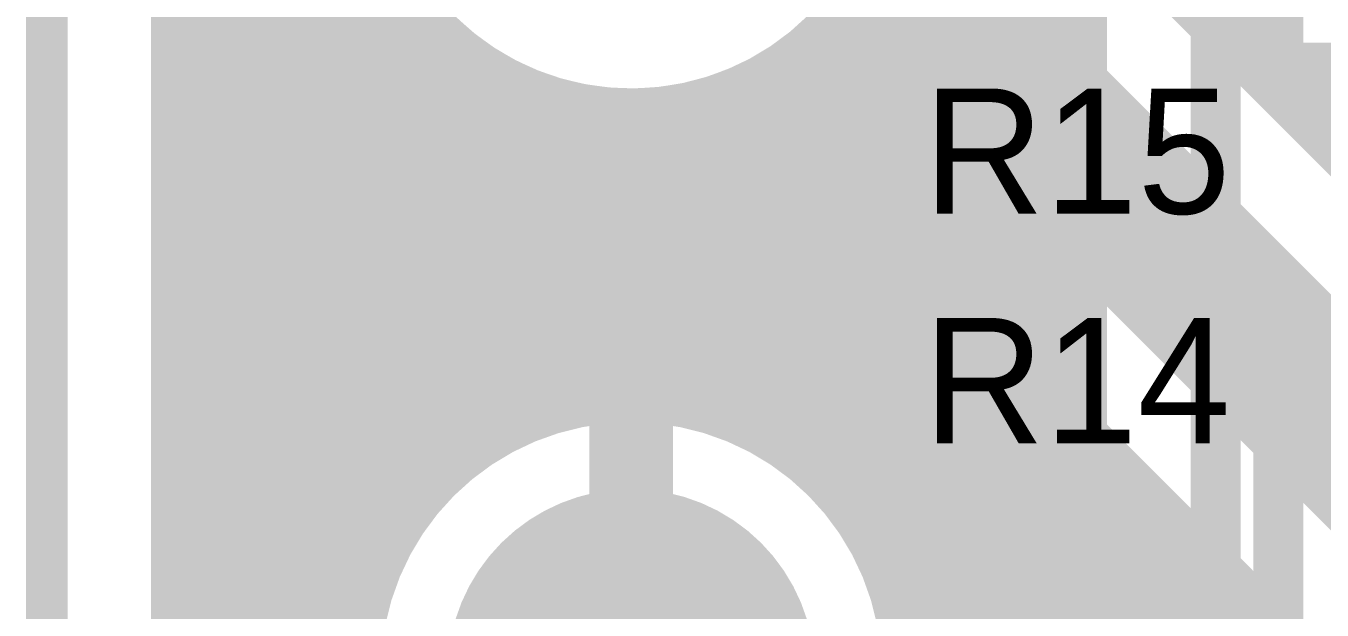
# Model space of a CAD drawing. Header units: millimetres. Extents: x 1.9 to 5.81, y 3 to 5.61.
# Drawn here: x 1.895 to 2.2055, y 3.515 to 3.655 of the extents above; entities that cross this region are included whole.
import ezdxf

# ---------------------------------------------------------------- set-up
doc = ezdxf.new("R2010")
doc.units = ezdxf.units.MM
doc.header["$MEASUREMENT"] = 0
for name, color, linetype in [('BottomLayer', 5, 'Continuous'), ('BottomSolder', 6, 'Continuous'), ('KeepOutLayer', 6, 'Continuous'), ('MultiLayer', 9, 'Continuous'), ('TopLayer', 1, 'Continuous'), ('TopOverlay', 2, 'Continuous'), ('TopSolder', 216, 'Continuous')]:
    doc.layers.add(name, color=color, linetype=linetype)

msp = doc.modelspace()

# ---------------------------------------------------------------- linework, layer by layer
at = {"layer": 'BottomLayer'}
for points, const_width in [([(1.93, 3.16423), (1.93, 4.71222)], 0.01), ([(1.93, 3.16423), (1.93, 4.71222)], 0.01), ([(1.94, 3.17365), (1.94, 4.70222)], 0.01), ([(1.95, 3.18078), (1.95, 4.69222)], 0.01), ([(1.96, 3.18617), (1.96, 4.68222)], 0.01), ([(1.97, 3.19014), (1.97, 4.67222)], 0.01), ([(2.14, 3.03), (2.14, 4.66222)], 0.01), ([(2.13, 3.03), (2.13, 4.6539)], 0.01), ([(2.12, 3.03), (2.12, 4.64877)], 0.01), ([(2.11, 3.03), (2.11, 4.64592)], 0.01), ([(2.18, 3.44), (2.18, 4.45)], 0.012), ([(2.149, 3.44), (2.149, 4.45)], 0.01), ([(1.98, 3.525), (1.98, 3.675)], 0.01), ([(2.1, 3.525), (2.1, 3.675)], 0.01), ([(1.93, 3.66), (1.98877, 3.66)], 0.01), ([(2.09123, 3.66), (2.149, 3.66)], 0.01), ([(1.99, 3.54153), (1.99, 3.65847)], 0.01), ([(2.09, 3.54153), (2.09, 3.65847)], 0.01), ([(1.93, 3.65), (1.99847, 3.65)], 0.01), ([(2.08153, 3.65), (2.149, 3.65)], 0.01), ([(2, 3.55123), (2, 3.64877)], 0.01), ([(2.08, 3.55123), (2.08, 3.64877)], 0.01), ([(2.01, 3.55766), (2.01, 3.64234)], 0.01), ([(2.07, 3.55766), (2.07, 3.64234)], 0.01), ([(1.93, 3.64), (2.015, 3.64)], 0.01), ([(2.02, 3.56185), (2.02, 3.63815)], 0.01), ([(2.06, 3.56185), (2.06, 3.63815)], 0.01), ([(2.065, 3.64), (2.149, 3.64)], 0.01), ([(2.03, 3.56423), (2.03, 3.63577)], 0.01), ([(2.04, 3.565), (2.04, 3.635)], 0.01), ([(2.05, 3.56423), (2.05, 3.63577)], 0.01), ([(1.93, 3.63), (2.149, 3.63)], 0.01), ([(1.93, 3.62), (2.149, 3.62)], 0.01), ([(1.93, 3.61), (2.149, 3.61)], 0.01), ([(1.93, 3.6), (2.149, 3.6)], 0.01), ([(1.93, 3.59), (2.149, 3.59)], 0.01), ([(1.93, 3.58), (2.149, 3.58)], 0.01), ([(1.93, 3.57), (2.149, 3.57)], 0.01), ([(2.04, 3.5), (2.04, 3.56)], 0.02), ([(1.93, 3.56), (2.015, 3.56)], 0.01), ([(2.065, 3.56), (2.149, 3.56)], 0.01), ([(1.93, 3.55), (1.99847, 3.55)], 0.01), ([(2.08153, 3.55), (2.149, 3.55)], 0.01), ([(1.93, 3.54), (1.98877, 3.54)], 0.01), ([(2.09123, 3.54), (2.149, 3.54)], 0.01), ([(1.93, 3.53), (1.98234, 3.53)], 0.01), ([(2.09766, 3.53), (2.149, 3.53)], 0.01), ([(1.93, 3.52), (1.97815, 3.52)], 0.01), ([(2.10185, 3.52), (2.149, 3.52)], 0.01), ([(1.93, 3.51), (1.97577, 3.51)], 0.01), ([(2.10423, 3.51), (2.149, 3.51)], 0.01)]:
    msp.add_lwpolyline(points, dxfattribs=dict(at, const_width=const_width))
for points, const_width in [([(2.105, 3.7, 1), (1.975, 3.7, 1)], 0.01), ([(1.9275, 3.66, 1), (1.9325, 3.66, 1)], 0.005), ([(1.98627, 3.66, 1), (1.99127, 3.66, 1)], 0.005), ([(2.08873, 3.66, 1), (2.09373, 3.66, 1)], 0.005), ([(2.1465, 3.66, 1), (2.1515, 3.66, 1)], 0.005), ([(1.9875, 3.65847, 1), (1.9925, 3.65847, 1)], 0.005), ([(2.0875, 3.65847, 1), (2.0925, 3.65847, 1)], 0.005), ([(1.9275, 3.65, 1), (1.9325, 3.65, 1)], 0.005), ([(1.99597, 3.65, 1), (2.00097, 3.65, 1)], 0.005), ([(2.07903, 3.65, 1), (2.08403, 3.65, 1)], 0.005), ([(2.1465, 3.65, 1), (2.1515, 3.65, 1)], 0.005), ([(1.9975, 3.64877, 1), (2.0025, 3.64877, 1)], 0.005), ([(2.0775, 3.64877, 1), (2.0825, 3.64877, 1)], 0.005), ([(2.0075, 3.64234, 1), (2.0125, 3.64234, 1)], 0.005), ([(2.0675, 3.64234, 1), (2.0725, 3.64234, 1)], 0.005), ([(1.9275, 3.64, 1), (1.9325, 3.64, 1)], 0.005), ([(2.0125, 3.64, 1), (2.0175, 3.64, 1)], 0.005), ([(2.0175, 3.63815, 1), (2.0225, 3.63815, 1)], 0.005), ([(2.0575, 3.63815, 1), (2.0625, 3.63815, 1)], 0.005), ([(2.0625, 3.64, 1), (2.0675, 3.64, 1)], 0.005), ([(2.1465, 3.64, 1), (2.1515, 3.64, 1)], 0.005), ([(2.0275, 3.63577, 1), (2.0325, 3.63577, 1)], 0.005), ([(2.0375, 3.635, 1), (2.0425, 3.635, 1)], 0.005), ([(2.0475, 3.63577, 1), (2.0525, 3.63577, 1)], 0.005), ([(1.9275, 3.63, 1), (1.9325, 3.63, 1)], 0.005), ([(2.1465, 3.63, 1), (2.1515, 3.63, 1)], 0.005), ([(1.9275, 3.62, 1), (1.9325, 3.62, 1)], 0.005), ([(2.1465, 3.62, 1), (2.1515, 3.62, 1)], 0.005), ([(1.9275, 3.61, 1), (1.9325, 3.61, 1)], 0.005), ([(2.1465, 3.61, 1), (2.1515, 3.61, 1)], 0.005), ([(1.9275, 3.6, 1), (1.9325, 3.6, 1)], 0.005), ([(2.1465, 3.6, 1), (2.1515, 3.6, 1)], 0.005), ([(1.9275, 3.59, 1), (1.9325, 3.59, 1)], 0.005), ([(2.1465, 3.59, 1), (2.1515, 3.59, 1)], 0.005), ([(1.9275, 3.58, 1), (1.9325, 3.58, 1)], 0.005), ([(2.1465, 3.58, 1), (2.1515, 3.58, 1)], 0.005), ([(1.9275, 3.57, 1), (1.9325, 3.57, 1)], 0.005), ([(2.1465, 3.57, 1), (2.1515, 3.57, 1)], 0.005), ([(2.105, 3.5, 1), (1.975, 3.5, 1)], 0.01), ([(2.0275, 3.56423, 1), (2.0325, 3.56423, 1)], 0.005), ([(2.035, 3.56, 1), (2.045, 3.56, 1)], 0.01), ([(2.0375, 3.565, 1), (2.0425, 3.565, 1)], 0.005), ([(2.0475, 3.56423, 1), (2.0525, 3.56423, 1)], 0.005), ([(1.9275, 3.56, 1), (1.9325, 3.56, 1)], 0.005), ([(2.0125, 3.56, 1), (2.0175, 3.56, 1)], 0.005), ([(2.0175, 3.56185, 1), (2.0225, 3.56185, 1)], 0.005), ([(2.0575, 3.56185, 1), (2.0625, 3.56185, 1)], 0.005), ([(2.0625, 3.56, 1), (2.0675, 3.56, 1)], 0.005), ([(2.1465, 3.56, 1), (2.1515, 3.56, 1)], 0.005), ([(2.0075, 3.55766, 1), (2.0125, 3.55766, 1)], 0.005), ([(2.0675, 3.55766, 1), (2.0725, 3.55766, 1)], 0.005), ([(1.9975, 3.55123, 1), (2.0025, 3.55123, 1)], 0.005), ([(2.0775, 3.55123, 1), (2.0825, 3.55123, 1)], 0.005), ([(1.9275, 3.55, 1), (1.9325, 3.55, 1)], 0.005), ([(1.99597, 3.55, 1), (2.00097, 3.55, 1)], 0.005), ([(2.07903, 3.55, 1), (2.08403, 3.55, 1)], 0.005), ([(2.1465, 3.55, 1), (2.1515, 3.55, 1)], 0.005), ([(1.9875, 3.54153, 1), (1.9925, 3.54153, 1)], 0.005), ([(2.0875, 3.54153, 1), (2.0925, 3.54153, 1)], 0.005), ([(1.9275, 3.54, 1), (1.9325, 3.54, 1)], 0.005), ([(1.98627, 3.54, 1), (1.99127, 3.54, 1)], 0.005), ([(2.08873, 3.54, 1), (2.09373, 3.54, 1)], 0.005), ([(2.1465, 3.54, 1), (2.1515, 3.54, 1)], 0.005), ([(2.02, 3.5, 1), (2.06, 3.5, 1)], 0.04), ([(1.9275, 3.53, 1), (1.9325, 3.53, 1)], 0.005), ([(1.97984, 3.53, 1), (1.98484, 3.53, 1)], 0.005), ([(2.09516, 3.53, 1), (2.10016, 3.53, 1)], 0.005), ([(2.1465, 3.53, 1), (2.1515, 3.53, 1)], 0.005), ([(1.9775, 3.525, 1), (1.9825, 3.525, 1)], 0.005), ([(2.0975, 3.525, 1), (2.1025, 3.525, 1)], 0.005), ([(1.9275, 3.52, 1), (1.9325, 3.52, 1)], 0.005), ([(1.97565, 3.52, 1), (1.98065, 3.52, 1)], 0.005), ([(2.09935, 3.52, 1), (2.10435, 3.52, 1)], 0.005), ([(2.1465, 3.52, 1), (2.1515, 3.52, 1)], 0.005), ([(1.9275, 3.51, 1), (1.9325, 3.51, 1)], 0.005), ([(1.97327, 3.51, 1), (1.97827, 3.51, 1)], 0.005), ([(2.10173, 3.51, 1), (2.10673, 3.51, 1)], 0.005), ([(2.1465, 3.51, 1), (2.1515, 3.51, 1)], 0.005)]:
    msp.add_lwpolyline(points, format="xyb", close=True, dxfattribs=dict(at, const_width=const_width))
at = {"layer": 'BottomSolder', "const_width": 0.044}
msp.add_lwpolyline([(2.018, 3.5, 1), (2.062, 3.5, 1)], format="xyb", close=True, dxfattribs=at)
msp.add_lwpolyline([(2.018, 3.5, 1), (2.062, 3.5, 1)], format="xyb", close=True, dxfattribs=at)
at = {"layer": 'KeepOutLayer', "const_width": 0.01}
msp.add_lwpolyline([(1.9, 3), (1.9, 5.6)], dxfattribs=at)
at = {"layer": 'MultiLayer', "const_width": 0.04}
msp.add_lwpolyline([(2.02, 3.5, 1), (2.06, 3.5, 1)], format="xyb", close=True, dxfattribs=at)
at = {"layer": 'TopLayer'}
for points, const_width in [([(1.93, 3.16423), (1.93, 5.43577)], 0.01), ([(1.93, 3.16423), (1.93, 5.43577)], 0.01), ([(1.94, 3.17365), (1.94, 5.42635)], 0.01), ([(1.95, 3.18078), (1.95, 5.41922)], 0.01), ([(1.96, 3.18617), (1.96, 5.41383)], 0.01), ([(1.97, 3.19014), (1.97, 5.40986)], 0.01), ([(2.18, 3.65364), (2.18, 3.83136)], 0.01), ([(2.11182, 3.72182), (2.185, 3.64864)], 0.01), ([(2.08, 3.69), (2.23, 3.54)], 0.04), ([(2.185, 3.64864), (2.185, 3.69)], 0.01), ([(1.98, 3.525), (1.98, 3.675)], 0.01), ([(1.93, 3.66), (1.98877, 3.66)], 0.01), ([(2.17364, 3.66), (2.185, 3.66)], 0.01), ([(1.99, 3.54153), (1.99, 3.65847)], 0.01), ([(1.93, 3.65), (1.99847, 3.65)], 0.01), ([(2, 3.55123), (2, 3.64877)], 0.01), ([(2.185, 3.64864), (2.19864, 3.635)], 0.01), ([(2.01, 3.55766), (2.01, 3.64234)], 0.01), ([(2.06595, 3.64041), (2.185, 3.52136)], 0.01), ([(1.93, 3.64), (2.015, 3.64)], 0.01), ([(2.02, 3.56185), (2.02, 3.63815)], 0.01), ([(2.06, 3.56185), (2.06, 3.63815)], 0.01), ([(2.03, 3.56423), (2.03, 3.63577)], 0.01), ([(2.04, 3.565), (2.04, 3.635)], 0.01), ([(2.05, 3.56423), (2.05, 3.63577)], 0.01), ([(2.07, 3.55766), (2.07, 3.63636)], 0.01), ([(2.19864, 3.635), (2.245, 3.635)], 0.01), ([(2.19864, 3.635), (2.2618, 3.57184)], 0.01), ([(2.21, 3.62364), (2.21, 3.635)], 0.01), ([(1.93, 3.63), (2.07636, 3.63)], 0.01), ([(2.20364, 3.63), (2.315, 3.63)], 0.01), ([(2.08, 3.55123), (2.08, 3.62636)], 0.01), ([(1.93, 3.62), (2.08636, 3.62)], 0.01), ([(2.09, 3.54153), (2.09, 3.61636)], 0.01), ([(1.93, 3.61), (2.09636, 3.61)], 0.01), ([(2.1, 3.525), (2.1, 3.60636)], 0.01), ([(1.93, 3.6), (2.10636, 3.6)], 0.01), ([(2.11, 3.03), (2.11, 3.59636)], 0.01), ([(1.93, 3.59), (2.11636, 3.59)], 0.01), ([(2.12, 3.03), (2.12, 3.58636)], 0.01), ([(1.93, 3.58), (2.12636, 3.58)], 0.01), ([(2.13, 3.03), (2.13, 3.57636)], 0.01), ([(1.93, 3.57), (2.13636, 3.57)], 0.01), ([(2.14, 3.03), (2.14, 3.56636)], 0.01), ([(2.04, 3.5), (2.04, 3.56)], 0.02), ([(1.93, 3.56), (2.015, 3.56)], 0.01), ([(2.065, 3.56), (2.14636, 3.56)], 0.01), ([(2.15, 3.03), (2.15, 3.55636)], 0.01), ([(1.93, 3.55), (1.99847, 3.55)], 0.01), ([(2.08153, 3.55), (2.15636, 3.55)], 0.01), ([(2.16, 3.03), (2.16, 3.54636)], 0.01), ([(1.93, 3.54), (1.98877, 3.54)], 0.01), ([(2.09123, 3.54), (2.16636, 3.54)], 0.01), ([(2.17, 3.03), (2.17, 3.53636)], 0.01), ([(1.93, 3.53), (1.98234, 3.53)], 0.01), ([(2.09766, 3.53), (2.17636, 3.53)], 0.01), ([(2.18, 3.03), (2.18, 3.52636)], 0.01), ([(1.93, 3.52), (1.97815, 3.52)], 0.01), ([(2.10185, 3.52), (2.185, 3.52)], 0.01), ([(2.185, 3.495), (2.185, 3.52136)], 0.01), ([(2.185, 3.495), (2.185, 3.52136)], 0.01), ([(1.93, 3.51), (1.97577, 3.51)], 0.01), ([(2.10423, 3.51), (2.185, 3.51)], 0.01)]:
    msp.add_lwpolyline(points, dxfattribs=dict(at, const_width=const_width))
at = {"layer": 'TopLayer', "const_width": 0.01}
msp.add_lwpolyline([(2.06595, 3.64041, -2.252813), (2.0967, 3.73179)], format="xyb", dxfattribs=at)
at = {"layer": 'TopLayer'}
for points, const_width in [([(1.9275, 3.66, 1), (1.9325, 3.66, 1)], 0.005), ([(1.98627, 3.66, 1), (1.99127, 3.66, 1)], 0.005), ([(2.17114, 3.66, 1), (2.17614, 3.66, 1)], 0.005), ([(2.1825, 3.66, 1), (2.1875, 3.66, 1)], 0.005), ([(1.9875, 3.65847, 1), (1.9925, 3.65847, 1)], 0.005), ([(2.1775, 3.65364, 1), (2.1825, 3.65364, 1)], 0.005), ([(1.9275, 3.65, 1), (1.9325, 3.65, 1)], 0.005), ([(1.99597, 3.65, 1), (2.00097, 3.65, 1)], 0.005), ([(1.9975, 3.64877, 1), (2.0025, 3.64877, 1)], 0.005), ([(2.1825, 3.64864, 1), (2.1875, 3.64864, 1)], 0.005), ([(2.1825, 3.64864, 1), (2.1875, 3.64864, 1)], 0.005), ([(2.1825, 3.64864, 1), (2.1875, 3.64864, 1)], 0.005), ([(2.0075, 3.64234, 1), (2.0125, 3.64234, 1)], 0.005), ([(2.06345, 3.64041, 1), (2.06845, 3.64041, 1)], 0.005), ([(2.06345, 3.64041, 1), (2.06845, 3.64041, 1)], 0.005), ([(1.9275, 3.64, 1), (1.9325, 3.64, 1)], 0.005), ([(2.0125, 3.64, 1), (2.0175, 3.64, 1)], 0.005), ([(2.0175, 3.63815, 1), (2.0225, 3.63815, 1)], 0.005), ([(2.0575, 3.63815, 1), (2.0625, 3.63815, 1)], 0.005), ([(2.0275, 3.63577, 1), (2.0325, 3.63577, 1)], 0.005), ([(2.0375, 3.635, 1), (2.0425, 3.635, 1)], 0.005), ([(2.0475, 3.63577, 1), (2.0525, 3.63577, 1)], 0.005), ([(2.0675, 3.63636, 1), (2.0725, 3.63636, 1)], 0.005), ([(2.19614, 3.635, 1), (2.20114, 3.635, 1)], 0.005), ([(2.19614, 3.635, 1), (2.20114, 3.635, 1)], 0.005), ([(2.19614, 3.635, 1), (2.20114, 3.635, 1)], 0.005), ([(2.2075, 3.635, 1), (2.2125, 3.635, 1)], 0.005), ([(1.9275, 3.63, 1), (1.9325, 3.63, 1)], 0.005), ([(2.07386, 3.63, 1), (2.07886, 3.63, 1)], 0.005), ([(2.20114, 3.63, 1), (2.20614, 3.63, 1)], 0.005), ([(2.0775, 3.62636, 1), (2.0825, 3.62636, 1)], 0.005), ([(2.2075, 3.62364, 1), (2.2125, 3.62364, 1)], 0.005), ([(1.9275, 3.62, 1), (1.9325, 3.62, 1)], 0.005), ([(2.08386, 3.62, 1), (2.08886, 3.62, 1)], 0.005), ([(2.0875, 3.61636, 1), (2.0925, 3.61636, 1)], 0.005), ([(1.9275, 3.61, 1), (1.9325, 3.61, 1)], 0.005), ([(2.09386, 3.61, 1), (2.09886, 3.61, 1)], 0.005), ([(2.0975, 3.60636, 1), (2.1025, 3.60636, 1)], 0.005), ([(1.9275, 3.6, 1), (1.9325, 3.6, 1)], 0.005), ([(2.10386, 3.6, 1), (2.10886, 3.6, 1)], 0.005), ([(2.1075, 3.59636, 1), (2.1125, 3.59636, 1)], 0.005), ([(1.9275, 3.59, 1), (1.9325, 3.59, 1)], 0.005), ([(2.11386, 3.59, 1), (2.11886, 3.59, 1)], 0.005), ([(2.1175, 3.58636, 1), (2.1225, 3.58636, 1)], 0.005), ([(1.9275, 3.58, 1), (1.9325, 3.58, 1)], 0.005), ([(2.12386, 3.58, 1), (2.12886, 3.58, 1)], 0.005), ([(2.1275, 3.57636, 1), (2.1325, 3.57636, 1)], 0.005), ([(1.9275, 3.57, 1), (1.9325, 3.57, 1)], 0.005), ([(2.13386, 3.57, 1), (2.13886, 3.57, 1)], 0.005), ([(2.1375, 3.56636, 1), (2.1425, 3.56636, 1)], 0.005), ([(2.105, 3.5, 1), (1.975, 3.5, 1)], 0.01), ([(2.0275, 3.56423, 1), (2.0325, 3.56423, 1)], 0.005), ([(2.035, 3.56, 1), (2.045, 3.56, 1)], 0.01), ([(2.0375, 3.565, 1), (2.0425, 3.565, 1)], 0.005), ([(2.0475, 3.56423, 1), (2.0525, 3.56423, 1)], 0.005), ([(1.9275, 3.56, 1), (1.9325, 3.56, 1)], 0.005), ([(2.0125, 3.56, 1), (2.0175, 3.56, 1)], 0.005), ([(2.0175, 3.56185, 1), (2.0225, 3.56185, 1)], 0.005), ([(2.0575, 3.56185, 1), (2.0625, 3.56185, 1)], 0.005), ([(2.0625, 3.56, 1), (2.0675, 3.56, 1)], 0.005), ([(2.14386, 3.56, 1), (2.14886, 3.56, 1)], 0.005), ([(2.0075, 3.55766, 1), (2.0125, 3.55766, 1)], 0.005), ([(2.0675, 3.55766, 1), (2.0725, 3.55766, 1)], 0.005), ([(2.1475, 3.55636, 1), (2.1525, 3.55636, 1)], 0.005), ([(1.9975, 3.55123, 1), (2.0025, 3.55123, 1)], 0.005), ([(2.0775, 3.55123, 1), (2.0825, 3.55123, 1)], 0.005), ([(1.9275, 3.55, 1), (1.9325, 3.55, 1)], 0.005), ([(1.99597, 3.55, 1), (2.00097, 3.55, 1)], 0.005), ([(2.07903, 3.55, 1), (2.08403, 3.55, 1)], 0.005), ([(2.15386, 3.55, 1), (2.15886, 3.55, 1)], 0.005), ([(2.1575, 3.54636, 1), (2.1625, 3.54636, 1)], 0.005), ([(1.9875, 3.54153, 1), (1.9925, 3.54153, 1)], 0.005), ([(2.0875, 3.54153, 1), (2.0925, 3.54153, 1)], 0.005), ([(1.9275, 3.54, 1), (1.9325, 3.54, 1)], 0.005), ([(1.98627, 3.54, 1), (1.99127, 3.54, 1)], 0.005), ([(2.08873, 3.54, 1), (2.09373, 3.54, 1)], 0.005), ([(2.16386, 3.54, 1), (2.16886, 3.54, 1)], 0.005), ([(2.02, 3.5, 1), (2.06, 3.5, 1)], 0.04), ([(2.1675, 3.53636, 1), (2.1725, 3.53636, 1)], 0.005), ([(1.9275, 3.53, 1), (1.9325, 3.53, 1)], 0.005), ([(1.97984, 3.53, 1), (1.98484, 3.53, 1)], 0.005), ([(2.09516, 3.53, 1), (2.10016, 3.53, 1)], 0.005), ([(2.17386, 3.53, 1), (2.17886, 3.53, 1)], 0.005), ([(2.1775, 3.52636, 1), (2.1825, 3.52636, 1)], 0.005), ([(1.9775, 3.525, 1), (1.9825, 3.525, 1)], 0.005), ([(2.0975, 3.525, 1), (2.1025, 3.525, 1)], 0.005), ([(1.9275, 3.52, 1), (1.9325, 3.52, 1)], 0.005), ([(1.97565, 3.52, 1), (1.98065, 3.52, 1)], 0.005), ([(2.09935, 3.52, 1), (2.10435, 3.52, 1)], 0.005), ([(2.1825, 3.52136, 1), (2.1875, 3.52136, 1)], 0.005), ([(2.1825, 3.52136, 1), (2.1875, 3.52136, 1)], 0.005), ([(2.1825, 3.52136, 1), (2.1875, 3.52136, 1)], 0.005), ([(2.1825, 3.52, 1), (2.1875, 3.52, 1)], 0.005), ([(1.9275, 3.51, 1), (1.9325, 3.51, 1)], 0.005), ([(1.97327, 3.51, 1), (1.97827, 3.51, 1)], 0.005), ([(2.10173, 3.51, 1), (2.10673, 3.51, 1)], 0.005), ([(2.1825, 3.51, 1), (2.1875, 3.51, 1)], 0.005)]:
    msp.add_lwpolyline(points, format="xyb", close=True, dxfattribs=dict(at, const_width=const_width))
at = {"layer": 'TopOverlay', "const_width": 0.012}
for points in [[(2.195, 3.645), (2.195, 3.715)], [(2.195, 3.645), (2.23, 3.645)], [(2.195, 3.555), (2.23, 3.555)], [(2.195, 3.485), (2.195, 3.555)]]:
    msp.add_lwpolyline(points, dxfattribs=at)
at = {"layer": 'TopOverlay', "const_width": 0.006}
for points in [[(2.192, 3.645, 1), (2.198, 3.645, 1)], [(2.192, 3.645, 1), (2.198, 3.645, 1)], [(2.192, 3.555, 1), (2.198, 3.555, 1)], [(2.192, 3.555, 1), (2.198, 3.555, 1)]]:
    msp.add_lwpolyline(points, format="xyb", close=True, dxfattribs=at)
at = {"layer": 'TopSolder', "const_width": 0.044}
msp.add_lwpolyline([(2.018, 3.5, 1), (2.062, 3.5, 1)], format="xyb", close=True, dxfattribs=at)
msp.add_lwpolyline([(2.018, 3.5, 1), (2.062, 3.5, 1)], format="xyb", close=True, dxfattribs=at)

# ---------------------------------------------------------------- texts
at = {"layer": 'TopOverlay'}
for s, p in [('R15', (2.11, 3.61)), ('R14', (2.11, 3.555))]:
    msp.add_text(s, height=0.03, rotation=360, dxfattribs=at).set_placement(p)

doc.saveas('drawing.dxf')
